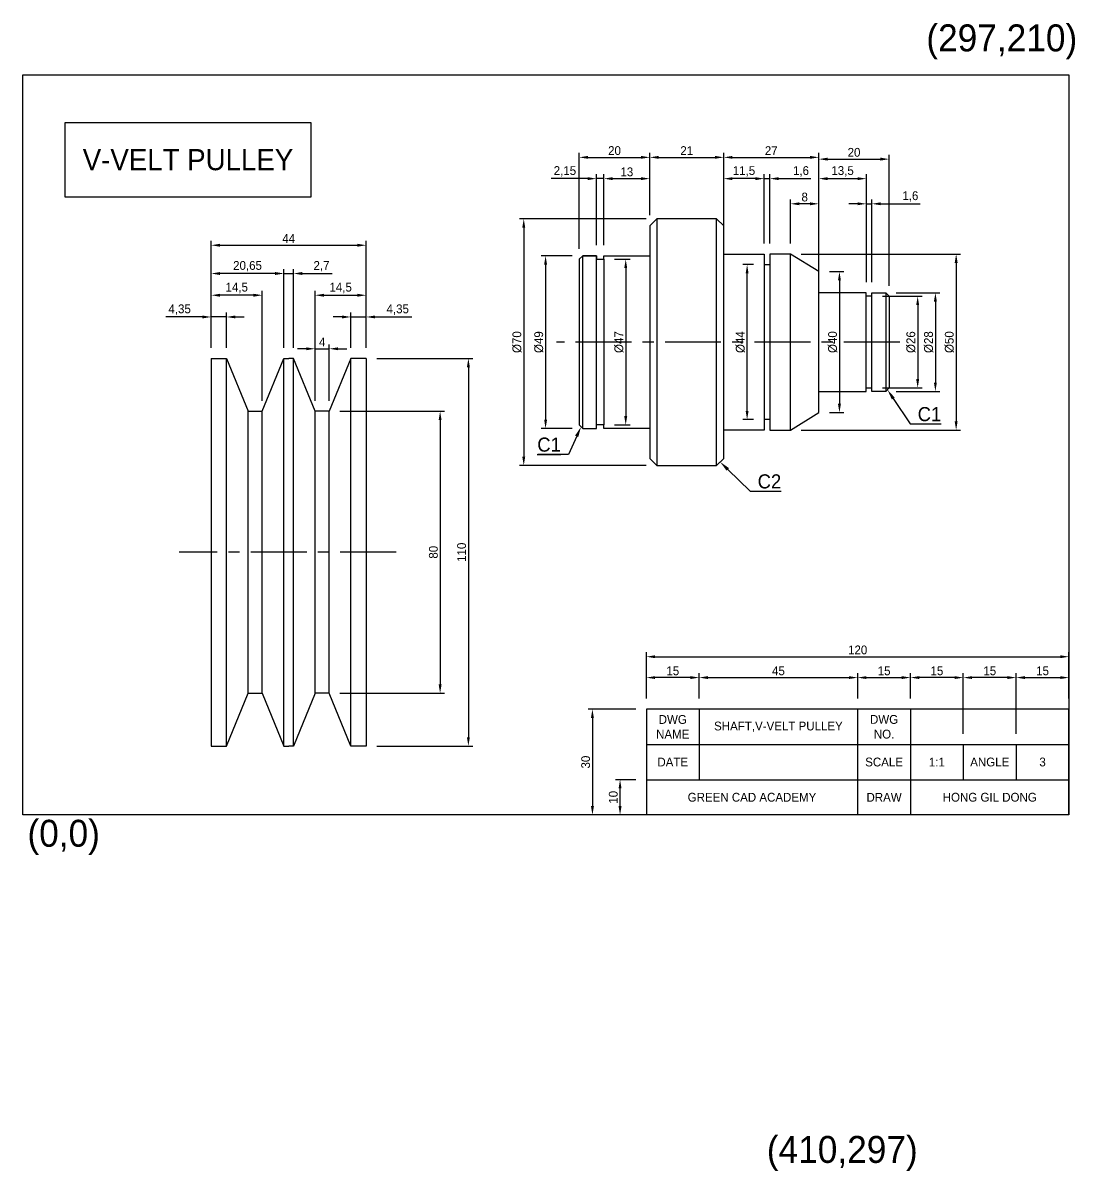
# Model space of a CAD drawing. Header units: millimetres. Extents: x 106 to 2619, y 244 to 1783.
# Drawn here: x 2319.9 to 2618.6, y 560.1 to 885.9 of the extents above; entities that cross this region are included whole.
import ezdxf
from ezdxf import colors
from ezdxf.entities.mleader import LeaderData, LeaderLine
from ezdxf.math import Vec2, Vec3

# ---------------------------------------------------------------- set-up
doc = ezdxf.new("R2010")
doc.units = ezdxf.units.MM
doc.header["$LTSCALE"] = 0.5
doc.linetypes.add('CENTER', pattern=[50.8, 31.75, -6.35, 6.35, -6.35])
doc.styles.get("Standard").update_dxf_attribs({"font": ''})
doc.styles.get('Standard').set_extended_font_data('Gulim')
doc.dimstyles.new('Annotative', dxfattribs={"dimscale": 0, "dimtxt": 2.5, "dimasz": 2.5, "dimexe": 1.25, "dimexo": 3, "dimtad": 1, "dimtxsty": 'Standard', "dimcen": 2.5, "dimadec": 0, "dimazin": 0, "dimtfac": 1, "dimtmove": 0, "dimatfit": 3, "dimfxl": 1, "dimarcsym": 0})

# ---------------------------------------------------------------- blocks, each defined once
blk = doc.blocks.new('*D310')
at = {"color": 0, "lineweight": -2, "transparency": 16777216}
for p, q in [((2496.86, 830.33), (2460.84, 830.33)), ((2462.09, 827.83), (2462.09, 762.83)), ((2496.86, 760.33), (2460.84, 760.33))]:
    blk.add_line(p, q, dxfattribs=at)
at = {"color": 0, "transparency": 16777216}
for points in [[(2461.67, 827.83), (2462.51, 827.83), (2462.09, 830.33)], [(2461.67, 762.83), (2462.51, 762.83), (2462.09, 760.33)]]:
    blk.add_solid(points, dxfattribs=at)
at = {"layer": 'Defpoints', "color": 0, "transparency": 16777216}
for p in [(2499.86, 830.33), (2462.09, 760.33), (2499.86, 760.33)]:
    blk.add_point(p, dxfattribs=at)
at = {"color": 0, "transparency": 16777216, "insert": (2460.18, 795.33), "char_height": 2.5, "attachment_point": 5, "rotation": 90}
blk.add_mtext('%%c70', dxfattribs=at)
blk = doc.blocks.new('*D311')
at = {"color": 0, "lineweight": -2, "transparency": 16777216}
for p, q in [((2497.86, 831.33), (2497.86, 849.01)), ((2500.36, 847.76), (2516.36, 847.76)), ((2518.86, 831.33), (2518.86, 849.01))]:
    blk.add_line(p, q, dxfattribs=at)
at = {"color": 0, "transparency": 16777216}
for points in [[(2500.36, 848.18), (2500.36, 847.35), (2497.86, 847.76)], [(2516.36, 848.18), (2516.36, 847.35), (2518.86, 847.76)]]:
    blk.add_solid(points, dxfattribs=at)
at = {"layer": 'Defpoints', "color": 0, "transparency": 16777216}
for p in [(2518.86, 847.76), (2497.86, 828.33), (2518.86, 828.33)]:
    blk.add_point(p, dxfattribs=at)
at = {"color": 0, "transparency": 16777216, "insert": (2508.36, 849.67), "char_height": 2.5, "attachment_point": 5}
blk.add_mtext('21', dxfattribs=at)
blk = doc.blocks.new('*D312')
at = {"color": 0, "lineweight": -2, "transparency": 16777216}
for p, q in [((2477.86, 821.83), (2477.86, 849.01)), ((2480.36, 847.76), (2495.36, 847.76)), ((2497.86, 831.33), (2497.86, 849.01))]:
    blk.add_line(p, q, dxfattribs=at)
at = {"color": 0, "transparency": 16777216}
for points in [[(2480.36, 848.18), (2480.36, 847.35), (2477.86, 847.76)], [(2495.36, 848.18), (2495.36, 847.35), (2497.86, 847.76)]]:
    blk.add_solid(points, dxfattribs=at)
at = {"layer": 'Defpoints', "color": 0, "transparency": 16777216}
for p in [(2497.86, 847.76), (2497.86, 828.33), (2477.86, 818.83)]:
    blk.add_point(p, dxfattribs=at)
at = {"color": 0, "transparency": 16777216, "insert": (2487.86, 849.67), "char_height": 2.5, "attachment_point": 5}
blk.add_mtext('20', dxfattribs=at)
blk = doc.blocks.new('*D313')
at = {"color": 0, "lineweight": -2, "transparency": 16777216}
for p, q in [((2518.86, 831.33), (2518.86, 849.01)), ((2521.36, 847.76), (2543.36, 847.76)), ((2545.86, 818.33), (2545.86, 849.01))]:
    blk.add_line(p, q, dxfattribs=at)
at = {"color": 0, "transparency": 16777216}
for points in [[(2521.36, 848.18), (2521.36, 847.35), (2518.86, 847.76)], [(2543.36, 848.18), (2543.36, 847.35), (2545.86, 847.76)]]:
    blk.add_solid(points, dxfattribs=at)
at = {"layer": 'Defpoints', "color": 0, "transparency": 16777216}
for p in [(2545.86, 847.76), (2518.86, 828.33), (2545.86, 815.33)]:
    blk.add_point(p, dxfattribs=at)
at = {"color": 0, "transparency": 16777216, "insert": (2532.36, 849.67), "char_height": 2.5, "attachment_point": 5}
blk.add_mtext('27', dxfattribs=at)
blk = doc.blocks.new('*D314')
at = {"color": 0, "lineweight": -2, "transparency": 16777216}
for p, q in [((2545.86, 818.33), (2545.86, 848.51)), ((2548.36, 847.26), (2563.36, 847.26)), ((2565.86, 811.33), (2565.86, 848.51))]:
    blk.add_line(p, q, dxfattribs=at)
at = {"color": 0, "transparency": 16777216}
for points in [[(2548.36, 847.68), (2548.36, 846.85), (2545.86, 847.26)], [(2563.36, 847.68), (2563.36, 846.85), (2565.86, 847.26)]]:
    blk.add_solid(points, dxfattribs=at)
at = {"layer": 'Defpoints', "color": 0, "transparency": 16777216}
for p in [(2565.86, 847.26), (2545.86, 815.33), (2565.86, 808.33)]:
    blk.add_point(p, dxfattribs=at)
at = {"color": 0, "transparency": 16777216, "insert": (2555.86, 849.17), "char_height": 2.5, "attachment_point": 5}
blk.add_mtext('20', dxfattribs=at)
blk = doc.blocks.new('*D315')
at = {"color": 0, "lineweight": -2, "transparency": 16777216}
for p, q in [((2475.86, 819.83), (2467.04, 819.83)), ((2468.29, 817.33), (2468.29, 773.33)), ((2475.86, 770.83), (2467.04, 770.83))]:
    blk.add_line(p, q, dxfattribs=at)
at = {"color": 0, "transparency": 16777216}
for points in [[(2467.88, 817.33), (2468.71, 817.33), (2468.29, 819.83)], [(2467.88, 773.33), (2468.71, 773.33), (2468.29, 770.83)]]:
    blk.add_solid(points, dxfattribs=at)
at = {"layer": 'Defpoints', "color": 0, "transparency": 16777216}
for p in [(2478.86, 819.83), (2468.29, 770.83), (2478.86, 770.83)]:
    blk.add_point(p, dxfattribs=at)
at = {"color": 0, "transparency": 16777216, "insert": (2466.38, 795.33), "char_height": 2.5, "attachment_point": 5, "rotation": 90}
blk.add_mtext('%%c49', dxfattribs=at)
blk = doc.blocks.new('*D316')
at = {"color": 0, "lineweight": -2, "transparency": 16777216}
for p, q in [((2487.86, 818.83), (2492.29, 818.83)), ((2491.04, 816.33), (2491.04, 774.33)), ((2487.86, 771.83), (2492.29, 771.83))]:
    blk.add_line(p, q, dxfattribs=at)
at = {"color": 0, "transparency": 16777216}
for points in [[(2490.62, 816.33), (2491.46, 816.33), (2491.04, 818.83)], [(2490.62, 774.33), (2491.46, 774.33), (2491.04, 771.83)]]:
    blk.add_solid(points, dxfattribs=at)
at = {"layer": 'Defpoints', "color": 0, "transparency": 16777216}
for p in [(2484.86, 818.83), (2484.86, 771.83), (2491.04, 771.83)]:
    blk.add_point(p, dxfattribs=at)
at = {"color": 0, "transparency": 16777216, "insert": (2489.13, 795.33), "char_height": 2.5, "attachment_point": 5, "rotation": 90}
blk.add_mtext('%%c47', dxfattribs=at)
blk = doc.blocks.new('*D317')
at = {"color": 0, "lineweight": -2, "transparency": 16777216}
for p, q in [((2527.36, 817.33), (2524.26, 817.33)), ((2525.51, 775.83), (2525.51, 814.83)), ((2527.36, 773.33), (2524.26, 773.33))]:
    blk.add_line(p, q, dxfattribs=at)
at = {"color": 0, "transparency": 16777216}
for points in [[(2525.09, 814.83), (2525.92, 814.83), (2525.51, 817.33)], [(2525.09, 775.83), (2525.92, 775.83), (2525.51, 773.33)]]:
    blk.add_solid(points, dxfattribs=at)
at = {"layer": 'Defpoints', "color": 0, "transparency": 16777216}
for p in [(2525.51, 817.33), (2530.36, 817.33), (2530.36, 773.33)]:
    blk.add_point(p, dxfattribs=at)
at = {"color": 0, "transparency": 16777216, "insert": (2523.6, 795.33), "char_height": 2.5, "attachment_point": 5, "rotation": 90}
blk.add_mtext('%%c44', dxfattribs=at)
blk = doc.blocks.new('*D319')
at = {"color": 0, "lineweight": -2, "transparency": 16777216}
for p, q in [((2548.86, 815.33), (2552.97, 815.33)), ((2551.72, 812.83), (2551.72, 777.83)), ((2548.86, 775.33), (2552.97, 775.33))]:
    blk.add_line(p, q, dxfattribs=at)
at = {"color": 0, "transparency": 16777216}
for points in [[(2551.31, 812.83), (2552.14, 812.83), (2551.72, 815.33)], [(2551.31, 777.83), (2552.14, 777.83), (2551.72, 775.33)]]:
    blk.add_solid(points, dxfattribs=at)
at = {"layer": 'Defpoints', "color": 0, "transparency": 16777216}
for p in [(2545.86, 815.33), (2545.86, 775.33), (2551.72, 775.33)]:
    blk.add_point(p, dxfattribs=at)
at = {"color": 0, "transparency": 16777216, "insert": (2549.81, 795.33), "char_height": 2.5, "attachment_point": 5, "rotation": 90}
blk.add_mtext('%%c40', dxfattribs=at)
blk = doc.blocks.new('*D320')
at = {"color": 0, "lineweight": -2, "transparency": 16777216}
for p, q in [((2563.96, 808.33), (2575.19, 808.33)), ((2573.94, 805.83), (2573.94, 784.83)), ((2563.96, 782.33), (2575.19, 782.33))]:
    blk.add_line(p, q, dxfattribs=at)
at = {"color": 0, "transparency": 16777216}
for points in [[(2573.52, 805.83), (2574.35, 805.83), (2573.94, 808.33)], [(2573.52, 784.83), (2574.35, 784.83), (2573.94, 782.33)]]:
    blk.add_solid(points, dxfattribs=at)
at = {"layer": 'Defpoints', "color": 0, "transparency": 16777216}
for p in [(2560.96, 808.33), (2560.96, 782.33), (2573.94, 782.33)]:
    blk.add_point(p, dxfattribs=at)
at = {"color": 0, "transparency": 16777216, "insert": (2572.03, 795.33), "char_height": 2.5, "attachment_point": 5, "rotation": 90}
blk.add_mtext('%%c26', dxfattribs=at)
blk = doc.blocks.new('*D321')
at = {"color": 0, "lineweight": -2, "transparency": 16777216}
for p, q in [((2567.86, 809.33), (2580.22, 809.33)), ((2578.97, 806.83), (2578.97, 783.83)), ((2567.86, 781.33), (2580.22, 781.33))]:
    blk.add_line(p, q, dxfattribs=at)
at = {"color": 0, "transparency": 16777216}
for points in [[(2578.55, 806.83), (2579.38, 806.83), (2578.97, 809.33)], [(2578.55, 783.83), (2579.38, 783.83), (2578.97, 781.33)]]:
    blk.add_solid(points, dxfattribs=at)
at = {"layer": 'Defpoints', "color": 0, "transparency": 16777216}
for p in [(2564.86, 809.33), (2564.86, 781.33), (2578.97, 781.33)]:
    blk.add_point(p, dxfattribs=at)
at = {"color": 0, "transparency": 16777216, "insert": (2577.06, 795.33), "char_height": 2.5, "attachment_point": 5, "rotation": 90}
blk.add_mtext('%%c28', dxfattribs=at)
blk = doc.blocks.new('*D322')
at = {"color": 0, "lineweight": -2, "transparency": 16777216}
for p, q in [((2540.86, 820.33), (2586.11, 820.33)), ((2584.86, 817.83), (2584.86, 772.83)), ((2540.86, 770.33), (2586.11, 770.33))]:
    blk.add_line(p, q, dxfattribs=at)
at = {"color": 0, "transparency": 16777216}
for points in [[(2584.44, 817.83), (2585.28, 817.83), (2584.86, 820.33)], [(2584.44, 772.83), (2585.28, 772.83), (2584.86, 770.33)]]:
    blk.add_solid(points, dxfattribs=at)
at = {"layer": 'Defpoints', "color": 0, "transparency": 16777216}
for p in [(2537.86, 820.33), (2537.86, 770.33), (2584.86, 770.33)]:
    blk.add_point(p, dxfattribs=at)
at = {"color": 0, "transparency": 16777216, "insert": (2582.95, 795.33), "char_height": 2.5, "attachment_point": 5, "rotation": 90}
blk.add_mtext('%%c50', dxfattribs=at)
blk = doc.blocks.new('*D323')
at = {"color": 0, "lineweight": -2, "transparency": 16777216}
for p, q in [((2556.86, 834.58), (2554.36, 834.58)), ((2559.36, 812.33), (2559.36, 835.83)), ((2559.36, 834.58), (2560.96, 834.58)), ((2560.96, 812.33), (2560.96, 835.83)), ((2563.46, 834.58), (2574.67, 834.58))]:
    blk.add_line(p, q, dxfattribs=at)
at = {"color": 0, "transparency": 16777216}
for points in [[(2556.86, 835), (2556.86, 834.17), (2559.36, 834.58)], [(2563.46, 835), (2563.46, 834.17), (2560.96, 834.58)]]:
    blk.add_solid(points, dxfattribs=at)
at = {"layer": 'Defpoints', "color": 0, "transparency": 16777216}
for p in [(2559.36, 834.58), (2559.36, 809.33), (2560.96, 809.33)]:
    blk.add_point(p, dxfattribs=at)
at = {"color": 0, "transparency": 16777216, "insert": (2571.86, 836.65), "char_height": 2.5, "attachment_point": 5}
blk.add_mtext('1,6', dxfattribs=at)
blk = doc.blocks.new('*D324')
at = {"color": 0, "lineweight": -2, "transparency": 16777216}
for p, q in [((2537.86, 823.33), (2537.86, 835.83)), ((2543.36, 834.58), (2540.36, 834.58)), ((2545.86, 818.33), (2545.86, 835.83))]:
    blk.add_line(p, q, dxfattribs=at)
at = {"color": 0, "transparency": 16777216}
for points in [[(2540.36, 835), (2540.36, 834.17), (2537.86, 834.58)], [(2543.36, 835), (2543.36, 834.17), (2545.86, 834.58)]]:
    blk.add_solid(points, dxfattribs=at)
at = {"layer": 'Defpoints', "color": 0, "transparency": 16777216}
for p in [(2537.86, 834.58), (2537.86, 820.33), (2545.86, 815.33)]:
    blk.add_point(p, dxfattribs=at)
at = {"color": 0, "transparency": 16777216, "insert": (2541.86, 836.49), "char_height": 2.5, "attachment_point": 5}
blk.add_mtext('8', dxfattribs=at)
blk = doc.blocks.new('*D325')
at = {"color": 0, "lineweight": -2, "transparency": 16777216}
for p, q in [((2527.86, 841.72), (2525.36, 841.72)), ((2530.36, 823.33), (2530.36, 842.97)), ((2530.36, 841.72), (2531.96, 841.72)), ((2531.96, 823.33), (2531.96, 842.97)), ((2534.46, 841.72), (2543.62, 841.72))]:
    blk.add_line(p, q, dxfattribs=at)
at = {"color": 0, "transparency": 16777216}
for points in [[(2527.86, 842.14), (2527.86, 841.3), (2530.36, 841.72)], [(2534.46, 842.14), (2534.46, 841.3), (2531.96, 841.72)]]:
    blk.add_solid(points, dxfattribs=at)
at = {"layer": 'Defpoints', "color": 0, "transparency": 16777216}
for p in [(2530.36, 841.72), (2530.36, 820.33), (2531.96, 820.33)]:
    blk.add_point(p, dxfattribs=at)
at = {"color": 0, "transparency": 16777216, "insert": (2540.81, 843.78), "char_height": 2.5, "attachment_point": 5}
blk.add_mtext('1,6', dxfattribs=at)
blk = doc.blocks.new('*D326')
at = {"color": 0, "lineweight": -2, "transparency": 16777216}
for p, q in [((2545.86, 812.33), (2545.86, 842.97)), ((2548.36, 841.72), (2556.86, 841.72)), ((2559.36, 812.33), (2559.36, 842.97))]:
    blk.add_line(p, q, dxfattribs=at)
at = {"color": 0, "transparency": 16777216}
for points in [[(2548.36, 842.14), (2548.36, 841.3), (2545.86, 841.72)], [(2556.86, 842.14), (2556.86, 841.3), (2559.36, 841.72)]]:
    blk.add_solid(points, dxfattribs=at)
at = {"layer": 'Defpoints', "color": 0, "transparency": 16777216}
for p in [(2559.36, 841.72), (2545.86, 809.33), (2559.36, 809.33)]:
    blk.add_point(p, dxfattribs=at)
at = {"color": 0, "transparency": 16777216, "insert": (2552.61, 843.78), "char_height": 2.5, "attachment_point": 5}
blk.add_mtext('13,5', dxfattribs=at)
blk = doc.blocks.new('*D327')
at = {"color": 0, "lineweight": -2, "transparency": 16777216}
for p, q in [((2518.86, 823.33), (2518.86, 842.97)), ((2527.86, 841.72), (2521.36, 841.72)), ((2530.36, 823.33), (2530.36, 842.97))]:
    blk.add_line(p, q, dxfattribs=at)
at = {"color": 0, "transparency": 16777216}
for points in [[(2521.36, 842.14), (2521.36, 841.3), (2518.86, 841.72)], [(2527.86, 842.14), (2527.86, 841.3), (2530.36, 841.72)]]:
    blk.add_solid(points, dxfattribs=at)
at = {"layer": 'Defpoints', "color": 0, "transparency": 16777216}
for p in [(2518.86, 841.72), (2518.86, 820.33), (2530.36, 820.33)]:
    blk.add_point(p, dxfattribs=at)
at = {"color": 0, "transparency": 16777216, "insert": (2524.61, 843.78), "char_height": 2.5, "attachment_point": 5}
blk.add_mtext('11,5', dxfattribs=at)
blk = doc.blocks.new('*D328')
at = {"color": 0, "lineweight": -2, "transparency": 16777216}
for p, q in [((2484.86, 822.83), (2484.86, 842.97)), ((2487.36, 841.72), (2495.36, 841.72)), ((2497.86, 831.33), (2497.86, 842.97))]:
    blk.add_line(p, q, dxfattribs=at)
at = {"color": 0, "transparency": 16777216}
for points in [[(2487.36, 842.14), (2487.36, 841.3), (2484.86, 841.72)], [(2495.36, 842.14), (2495.36, 841.3), (2497.86, 841.72)]]:
    blk.add_solid(points, dxfattribs=at)
at = {"layer": 'Defpoints', "color": 0, "transparency": 16777216}
for p in [(2497.86, 841.72), (2497.86, 828.33), (2484.86, 819.83)]:
    blk.add_point(p, dxfattribs=at)
at = {"color": 0, "transparency": 16777216, "insert": (2491.36, 843.63), "char_height": 2.5, "attachment_point": 5}
blk.add_mtext('13', dxfattribs=at)
blk = doc.blocks.new('*D329')
at = {"color": 0, "lineweight": -2, "transparency": 16777216}
for p, q in [((2480.21, 841.72), (2469.86, 841.72)), ((2482.71, 822.83), (2482.71, 842.97)), ((2484.86, 841.72), (2482.71, 841.72)), ((2484.86, 822.83), (2484.86, 842.97)), ((2487.36, 841.72), (2489.86, 841.72))]:
    blk.add_line(p, q, dxfattribs=at)
at = {"color": 0, "transparency": 16777216}
for points in [[(2480.21, 842.14), (2480.21, 841.3), (2482.71, 841.72)], [(2487.36, 842.14), (2487.36, 841.3), (2484.86, 841.72)]]:
    blk.add_solid(points, dxfattribs=at)
at = {"layer": 'Defpoints', "color": 0, "transparency": 16777216}
for p in [(2484.86, 841.72), (2482.71, 819.83), (2484.86, 819.83)]:
    blk.add_point(p, dxfattribs=at)
at = {"color": 0, "transparency": 16777216, "insert": (2473.78, 843.78), "char_height": 2.5, "attachment_point": 5}
blk.add_mtext('2,15', dxfattribs=at)
blk = doc.blocks.new('*D332')
at = {"color": 0, "lineweight": -2, "transparency": 16777216}
for p, q in [((2373.35, 793.7), (2373.35, 824.07)), ((2375.85, 822.82), (2414.85, 822.82)), ((2417.35, 793.7), (2417.35, 824.07))]:
    blk.add_line(p, q, dxfattribs=at)
at = {"color": 0, "transparency": 16777216}
for points in [[(2375.85, 823.24), (2375.85, 822.41), (2373.35, 822.82)], [(2414.85, 823.24), (2414.85, 822.41), (2417.35, 822.82)]]:
    blk.add_solid(points, dxfattribs=at)
at = {"layer": 'Defpoints', "color": 0, "transparency": 16777216}
for p in [(2417.35, 822.82), (2373.35, 790.7), (2417.35, 790.7)]:
    blk.add_point(p, dxfattribs=at)
at = {"color": 0, "transparency": 16777216, "insert": (2395.35, 824.73), "char_height": 2.5, "attachment_point": 5}
blk.add_mtext('44', dxfattribs=at)
blk = doc.blocks.new('*D333')
at = {"color": 0, "lineweight": -2, "transparency": 16777216}
for p, q in [((2420.35, 790.7), (2447.62, 790.7)), ((2446.37, 788.2), (2446.37, 683.2)), ((2420.35, 680.7), (2447.62, 680.7))]:
    blk.add_line(p, q, dxfattribs=at)
at = {"color": 0, "transparency": 16777216}
for points in [[(2445.95, 788.2), (2446.79, 788.2), (2446.37, 790.7)], [(2445.95, 683.2), (2446.79, 683.2), (2446.37, 680.7)]]:
    blk.add_solid(points, dxfattribs=at)
at = {"layer": 'Defpoints', "color": 0, "transparency": 16777216}
for p in [(2417.35, 790.7), (2417.35, 680.7), (2446.37, 680.7)]:
    blk.add_point(p, dxfattribs=at)
at = {"color": 0, "transparency": 16777216, "insert": (2444.46, 735.7), "char_height": 2.5, "attachment_point": 5, "rotation": 90}
blk.add_mtext('110', dxfattribs=at)
blk = doc.blocks.new('*D334')
at = {"color": 0, "lineweight": -2, "transparency": 16777216}
for p, q in [((2409.85, 775.7), (2439.59, 775.7)), ((2438.34, 773.2), (2438.34, 698.2)), ((2409.85, 695.7), (2439.59, 695.7))]:
    blk.add_line(p, q, dxfattribs=at)
at = {"color": 0, "transparency": 16777216}
for points in [[(2437.93, 773.2), (2438.76, 773.2), (2438.34, 775.7)], [(2437.93, 698.2), (2438.76, 698.2), (2438.34, 695.7)]]:
    blk.add_solid(points, dxfattribs=at)
at = {"layer": 'Defpoints', "color": 0, "transparency": 16777216}
for p in [(2406.85, 775.7), (2406.85, 695.7), (2438.34, 695.7)]:
    blk.add_point(p, dxfattribs=at)
at = {"color": 0, "transparency": 16777216, "insert": (2436.44, 735.7), "char_height": 2.5, "attachment_point": 5, "rotation": 90}
blk.add_mtext('80', dxfattribs=at)
blk = doc.blocks.new('*D335')
at = {"color": 0, "lineweight": -2, "transparency": 16777216}
for p, q in [((2373.35, 793.7), (2373.35, 816.05)), ((2391.5, 814.8), (2375.85, 814.8)), ((2394, 793.7), (2394, 816.05))]:
    blk.add_line(p, q, dxfattribs=at)
at = {"color": 0, "transparency": 16777216}
for points in [[(2375.85, 815.22), (2375.85, 814.38), (2373.35, 814.8)], [(2391.5, 815.22), (2391.5, 814.38), (2394, 814.8)]]:
    blk.add_solid(points, dxfattribs=at)
at = {"layer": 'Defpoints', "color": 0, "transparency": 16777216}
for p in [(2373.35, 814.8), (2373.35, 790.7), (2394, 790.7)]:
    blk.add_point(p, dxfattribs=at)
at = {"color": 0, "transparency": 16777216, "insert": (2383.67, 816.86), "char_height": 2.5, "attachment_point": 5}
blk.add_mtext('20,65', dxfattribs=at)
blk = doc.blocks.new('*D336')
at = {"color": 0, "lineweight": -2, "transparency": 16777216}
for p, q in [((2391.5, 814.8), (2389, 814.8)), ((2394, 793.7), (2394, 816.05)), ((2394, 814.8), (2396.7, 814.8)), ((2396.7, 793.7), (2396.7, 816.05)), ((2399.2, 814.8), (2407.65, 814.8))]:
    blk.add_line(p, q, dxfattribs=at)
at = {"color": 0, "transparency": 16777216}
for points in [[(2391.5, 815.22), (2391.5, 814.38), (2394, 814.8)], [(2399.2, 815.22), (2399.2, 814.38), (2396.7, 814.8)]]:
    blk.add_solid(points, dxfattribs=at)
at = {"layer": 'Defpoints', "color": 0, "transparency": 16777216}
for p in [(2396.7, 814.8), (2394, 790.7), (2396.7, 790.7)]:
    blk.add_point(p, dxfattribs=at)
at = {"color": 0, "transparency": 16777216, "insert": (2404.67, 816.86), "char_height": 2.5, "attachment_point": 5}
blk.add_mtext('2,7', dxfattribs=at)
blk = doc.blocks.new('*D337')
at = {"color": 0, "lineweight": -2, "transparency": 16777216}
for p, q in [((2402.85, 778.7), (2402.85, 809.89)), ((2405.35, 808.64), (2414.85, 808.64)), ((2417.35, 793.7), (2417.35, 809.89))]:
    blk.add_line(p, q, dxfattribs=at)
at = {"color": 0, "transparency": 16777216}
for points in [[(2405.35, 809.05), (2405.35, 808.22), (2402.85, 808.64)], [(2414.85, 809.05), (2414.85, 808.22), (2417.35, 808.64)]]:
    blk.add_solid(points, dxfattribs=at)
at = {"layer": 'Defpoints', "color": 0, "transparency": 16777216}
for p in [(2417.35, 808.64), (2417.35, 790.7), (2402.85, 775.7)]:
    blk.add_point(p, dxfattribs=at)
at = {"color": 0, "transparency": 16777216, "insert": (2410.1, 810.7), "char_height": 2.5, "attachment_point": 5}
blk.add_mtext('14,5', dxfattribs=at)
blk = doc.blocks.new('*D338')
at = {"color": 0, "lineweight": -2, "transparency": 16777216}
for p, q in [((2410.5, 802.47), (2408, 802.47)), ((2413, 793.7), (2413, 803.72)), ((2413, 802.47), (2417.35, 802.47)), ((2417.35, 793.7), (2417.35, 803.72)), ((2419.85, 802.47), (2430.27, 802.47))]:
    blk.add_line(p, q, dxfattribs=at)
at = {"color": 0, "transparency": 16777216}
for points in [[(2410.5, 802.89), (2410.5, 802.06), (2413, 802.47)], [(2419.85, 802.89), (2419.85, 802.06), (2417.35, 802.47)]]:
    blk.add_solid(points, dxfattribs=at)
at = {"layer": 'Defpoints', "color": 0, "transparency": 16777216}
for p in [(2417.35, 802.47), (2413, 790.7), (2417.35, 790.7)]:
    blk.add_point(p, dxfattribs=at)
at = {"color": 0, "transparency": 16777216, "insert": (2426.31, 804.54), "char_height": 2.5, "attachment_point": 5}
blk.add_mtext('4,35', dxfattribs=at)
blk = doc.blocks.new('*D339')
at = {"color": 0, "lineweight": -2, "transparency": 16777216}
for p, q in [((2400.35, 793.44), (2397.85, 793.44)), ((2402.85, 778.7), (2402.85, 794.69)), ((2402.85, 793.44), (2406.85, 793.44)), ((2406.85, 778.7), (2406.85, 794.69)), ((2409.35, 793.44), (2411.85, 793.44))]:
    blk.add_line(p, q, dxfattribs=at)
at = {"color": 0, "transparency": 16777216}
for points in [[(2400.35, 793.86), (2400.35, 793.03), (2402.85, 793.44)], [(2409.35, 793.86), (2409.35, 793.03), (2406.85, 793.44)]]:
    blk.add_solid(points, dxfattribs=at)
at = {"layer": 'Defpoints', "color": 0, "transparency": 16777216}
for p in [(2406.85, 793.44), (2402.85, 775.7), (2406.85, 775.7)]:
    blk.add_point(p, dxfattribs=at)
at = {"color": 0, "transparency": 16777216, "insert": (2404.85, 795.35), "char_height": 2.5, "attachment_point": 5}
blk.add_mtext('4', dxfattribs=at)
blk = doc.blocks.new('*D340')
at = {"color": 0, "lineweight": -2, "transparency": 16777216}
for p, q in [((2373.35, 793.7), (2373.35, 809.89)), ((2385.35, 808.64), (2375.85, 808.64)), ((2387.85, 778.7), (2387.85, 809.89))]:
    blk.add_line(p, q, dxfattribs=at)
at = {"color": 0, "transparency": 16777216}
for points in [[(2375.85, 809.05), (2375.85, 808.22), (2373.35, 808.64)], [(2385.35, 809.05), (2385.35, 808.22), (2387.85, 808.64)]]:
    blk.add_solid(points, dxfattribs=at)
at = {"layer": 'Defpoints', "color": 0, "transparency": 16777216}
for p in [(2373.35, 808.64), (2373.35, 790.7), (2387.85, 775.7)]:
    blk.add_point(p, dxfattribs=at)
at = {"color": 0, "transparency": 16777216, "insert": (2380.6, 810.7), "char_height": 2.5, "attachment_point": 5}
blk.add_mtext('14,5', dxfattribs=at)
blk = doc.blocks.new('*D341')
at = {"color": 0, "lineweight": -2, "transparency": 16777216}
for p, q in [((2370.85, 802.47), (2360.42, 802.47)), ((2373.35, 793.7), (2373.35, 803.72)), ((2377.7, 802.47), (2373.35, 802.47)), ((2377.7, 793.7), (2377.7, 803.72)), ((2380.2, 802.47), (2382.7, 802.47))]:
    blk.add_line(p, q, dxfattribs=at)
at = {"color": 0, "transparency": 16777216}
for points in [[(2370.85, 802.89), (2370.85, 802.06), (2373.35, 802.47)], [(2380.2, 802.89), (2380.2, 802.06), (2377.7, 802.47)]]:
    blk.add_solid(points, dxfattribs=at)
at = {"layer": 'Defpoints', "color": 0, "transparency": 16777216}
for p in [(2373.35, 802.47), (2373.35, 790.7), (2377.7, 790.7)]:
    blk.add_point(p, dxfattribs=at)
at = {"color": 0, "transparency": 16777216, "insert": (2364.38, 804.54), "char_height": 2.5, "attachment_point": 5}
blk.add_mtext('4,35', dxfattribs=at)
blk = doc.blocks.new('*D342')
at = {"color": 0, "lineweight": -2, "transparency": 16777216}
for p, q in [((2496.9, 694.16), (2496.9, 707.31)), ((2616.9, 694.16), (2616.9, 707.31)), ((2499.4, 706.06), (2614.4, 706.06))]:
    blk.add_line(p, q, dxfattribs=at)
at = {"color": 0, "transparency": 16777216}
for points in [[(2499.4, 706.48), (2499.4, 705.64), (2496.9, 706.06)], [(2614.4, 706.48), (2614.4, 705.64), (2616.9, 706.06)]]:
    blk.add_solid(points, dxfattribs=at)
at = {"layer": 'Defpoints', "color": 0, "transparency": 16777216}
for p in [(2616.9, 706.06), (2496.9, 691.16), (2616.9, 691.16)]:
    blk.add_point(p, dxfattribs=at)
at = {"color": 0, "transparency": 16777216, "insert": (2556.9, 707.97), "char_height": 2.5, "attachment_point": 5}
blk.add_mtext('120', dxfattribs=at)
blk = doc.blocks.new('*D343')
at = {"color": 0, "lineweight": -2, "transparency": 16777216}
for p, q in [((2496.9, 694.16), (2496.9, 701.38)), ((2511.9, 694.16), (2511.9, 701.38)), ((2509.4, 700.13), (2499.4, 700.13))]:
    blk.add_line(p, q, dxfattribs=at)
at = {"color": 0, "transparency": 16777216}
for points in [[(2499.4, 700.55), (2499.4, 699.72), (2496.9, 700.13)], [(2509.4, 700.55), (2509.4, 699.72), (2511.9, 700.13)]]:
    blk.add_solid(points, dxfattribs=at)
at = {"layer": 'Defpoints', "color": 0, "transparency": 16777216}
for p in [(2496.9, 700.13), (2496.9, 691.16), (2511.9, 691.16)]:
    blk.add_point(p, dxfattribs=at)
at = {"color": 0, "transparency": 16777216, "insert": (2504.4, 702.04), "char_height": 2.5, "attachment_point": 5}
blk.add_mtext('15', dxfattribs=at)
blk = doc.blocks.new('*D344')
at = {"color": 0, "lineweight": -2, "transparency": 16777216}
for p, q in [((2511.9, 694.16), (2511.9, 701.38)), ((2556.9, 694.16), (2556.9, 701.38)), ((2514.4, 700.13), (2554.4, 700.13))]:
    blk.add_line(p, q, dxfattribs=at)
at = {"color": 0, "transparency": 16777216}
for points in [[(2514.4, 700.55), (2514.4, 699.72), (2511.9, 700.13)], [(2554.4, 700.55), (2554.4, 699.72), (2556.9, 700.13)]]:
    blk.add_solid(points, dxfattribs=at)
at = {"layer": 'Defpoints', "color": 0, "transparency": 16777216}
for p in [(2556.9, 700.13), (2511.9, 691.16), (2556.9, 691.16)]:
    blk.add_point(p, dxfattribs=at)
at = {"color": 0, "transparency": 16777216, "insert": (2534.4, 702.04), "char_height": 2.5, "attachment_point": 5}
blk.add_mtext('45', dxfattribs=at)
blk = doc.blocks.new('*D345')
at = {"color": 0, "lineweight": -2, "transparency": 16777216}
for p, q in [((2556.9, 694.16), (2556.9, 701.38)), ((2571.9, 694.16), (2571.9, 701.38)), ((2559.4, 700.13), (2569.4, 700.13))]:
    blk.add_line(p, q, dxfattribs=at)
at = {"color": 0, "transparency": 16777216}
for points in [[(2559.4, 700.55), (2559.4, 699.72), (2556.9, 700.13)], [(2569.4, 700.55), (2569.4, 699.72), (2571.9, 700.13)]]:
    blk.add_solid(points, dxfattribs=at)
at = {"layer": 'Defpoints', "color": 0, "transparency": 16777216}
for p in [(2571.9, 700.13), (2556.9, 691.16), (2571.9, 691.16)]:
    blk.add_point(p, dxfattribs=at)
at = {"color": 0, "transparency": 16777216, "insert": (2564.4, 702.04), "char_height": 2.5, "attachment_point": 5}
blk.add_mtext('15', dxfattribs=at)
blk = doc.blocks.new('*D346')
at = {"color": 0, "lineweight": -2, "transparency": 16777216}
for p, q in [((2571.9, 694.16), (2571.9, 701.38)), ((2586.9, 684.16), (2586.9, 701.38)), ((2584.4, 700.13), (2574.4, 700.13))]:
    blk.add_line(p, q, dxfattribs=at)
at = {"color": 0, "transparency": 16777216}
for points in [[(2574.4, 700.55), (2574.4, 699.72), (2571.9, 700.13)], [(2584.4, 700.55), (2584.4, 699.72), (2586.9, 700.13)]]:
    blk.add_solid(points, dxfattribs=at)
at = {"layer": 'Defpoints', "color": 0, "transparency": 16777216}
for p in [(2571.9, 700.13), (2571.9, 691.16), (2586.9, 681.16)]:
    blk.add_point(p, dxfattribs=at)
at = {"color": 0, "transparency": 16777216, "insert": (2579.4, 702.04), "char_height": 2.5, "attachment_point": 5}
blk.add_mtext('15', dxfattribs=at)
blk = doc.blocks.new('*D347')
at = {"color": 0, "lineweight": -2, "transparency": 16777216}
for p, q in [((2586.9, 684.16), (2586.9, 701.38)), ((2601.9, 684.16), (2601.9, 701.38)), ((2599.4, 700.13), (2589.4, 700.13))]:
    blk.add_line(p, q, dxfattribs=at)
at = {"color": 0, "transparency": 16777216}
for points in [[(2589.4, 700.55), (2589.4, 699.72), (2586.9, 700.13)], [(2599.4, 700.55), (2599.4, 699.72), (2601.9, 700.13)]]:
    blk.add_solid(points, dxfattribs=at)
at = {"layer": 'Defpoints', "color": 0, "transparency": 16777216}
for p in [(2586.9, 700.13), (2586.9, 681.16), (2601.9, 681.16)]:
    blk.add_point(p, dxfattribs=at)
at = {"color": 0, "transparency": 16777216, "insert": (2594.4, 702.04), "char_height": 2.5, "attachment_point": 5}
blk.add_mtext('15', dxfattribs=at)
blk = doc.blocks.new('*D348')
at = {"color": 0, "lineweight": -2, "transparency": 16777216}
for p, q in [((2601.9, 684.16), (2601.9, 701.38)), ((2616.9, 694.16), (2616.9, 701.38)), ((2604.4, 700.13), (2614.4, 700.13))]:
    blk.add_line(p, q, dxfattribs=at)
at = {"color": 0, "transparency": 16777216}
for points in [[(2604.4, 700.55), (2604.4, 699.72), (2601.9, 700.13)], [(2614.4, 700.55), (2614.4, 699.72), (2616.9, 700.13)]]:
    blk.add_solid(points, dxfattribs=at)
at = {"layer": 'Defpoints', "color": 0, "transparency": 16777216}
for p in [(2616.9, 700.13), (2616.9, 691.16), (2601.9, 681.16)]:
    blk.add_point(p, dxfattribs=at)
at = {"color": 0, "transparency": 16777216, "insert": (2609.4, 702.04), "char_height": 2.5, "attachment_point": 5}
blk.add_mtext('15', dxfattribs=at)
blk = doc.blocks.new('*D350')
at = {"color": 0, "lineweight": -2, "transparency": 16777216}
for p, q in [((2493.9, 671.16), (2488.18, 671.16)), ((2489.43, 663.66), (2489.43, 668.66)), ((2493.9, 661.16), (2488.18, 661.16))]:
    blk.add_line(p, q, dxfattribs=at)
at = {"color": 0, "transparency": 16777216}
for points in [[(2489.02, 668.66), (2489.85, 668.66), (2489.43, 671.16)], [(2489.02, 663.66), (2489.85, 663.66), (2489.43, 661.16)]]:
    blk.add_solid(points, dxfattribs=at)
at = {"layer": 'Defpoints', "color": 0, "transparency": 16777216}
for p in [(2489.43, 671.16), (2496.9, 671.16), (2496.9, 661.16)]:
    blk.add_point(p, dxfattribs=at)
at = {"color": 0, "transparency": 16777216, "insert": (2487.52, 666.16), "char_height": 2.5, "attachment_point": 5, "rotation": 90}
blk.add_mtext('10', dxfattribs=at)
blk = doc.blocks.new('*D351')
at = {"color": 0, "lineweight": -2, "transparency": 16777216}
for p, q in [((2493.9, 691.16), (2480.34, 691.16)), ((2481.59, 688.66), (2481.59, 663.66)), ((2493.9, 661.16), (2480.34, 661.16))]:
    blk.add_line(p, q, dxfattribs=at)
at = {"color": 0, "transparency": 16777216}
for points in [[(2481.17, 688.66), (2482.01, 688.66), (2481.59, 691.16)], [(2481.17, 663.66), (2482.01, 663.66), (2481.59, 661.16)]]:
    blk.add_solid(points, dxfattribs=at)
at = {"layer": 'Defpoints', "color": 0, "transparency": 16777216}
for p in [(2496.9, 691.16), (2481.59, 661.16), (2496.9, 661.16)]:
    blk.add_point(p, dxfattribs=at)
at = {"color": 0, "transparency": 16777216, "insert": (2479.68, 676.16), "char_height": 2.5, "attachment_point": 5, "rotation": 90}
blk.add_mtext('30', dxfattribs=at)

msp = doc.modelspace()

# ---------------------------------------------------------------- linework, layer by layer
for p, q in [((2319.8979, 661.1604), (2319.8979, 871.1604)), ((2319.8979, 871.1604), (2616.8979, 871.1604)), ((2616.8979, 871.1604), (2616.8979, 661.1604)), ((2331.7575, 857.5705), (2331.7575, 836.5705)), ((2401.7575, 857.5705), (2331.7575, 857.5705)), ((2401.7575, 836.5705), (2401.7575, 857.5705)), ((2331.7575, 836.5705), (2401.7575, 836.5705)), ((2499.8587, 830.3287), (2497.8587, 828.3287)), ((2497.8587, 828.3287), (2497.8587, 819.8287)), ((2516.8587, 830.3287), (2499.8587, 830.3287)), ((2499.8587, 830.3287), (2499.8587, 760.3287)), ((2516.8587, 830.3287), (2518.8587, 828.3287)), ((2516.8587, 760.3287), (2516.8587, 830.3287)), ((2518.8587, 762.3287), (2518.8587, 828.3287)), ((2478.8587, 819.8287), (2477.8587, 818.8287)), ((2477.8587, 818.8287), (2477.8587, 771.8287)), ((2482.7087, 819.8287), (2478.8587, 819.8287)), ((2478.8587, 770.8287), (2478.8587, 819.8287)), ((2478.8587, 819.8287), (2482.7087, 819.8287)), ((2482.7087, 770.8287), (2482.7087, 819.8287)), ((2482.7087, 819.8287), (2482.7087, 818.8287)), ((2482.7087, 818.8287), (2484.8587, 818.8287)), ((2484.8587, 818.8287), (2484.8587, 819.8287)), ((2484.8587, 819.8287), (2497.8587, 819.8287)), ((2484.8587, 818.8287), (2484.8587, 771.8287)), ((2497.8587, 819.8287), (2497.8587, 770.8287)), ((2518.8587, 820.3287), (2530.3587, 820.3287)), ((2530.3587, 820.3287), (2530.3587, 770.3287)), ((2537.8587, 820.3287), (2531.9587, 820.3287)), ((2531.9587, 820.3287), (2531.9587, 770.3287)), ((2537.8587, 770.3287), (2537.8587, 820.3287)), ((2545.8587, 815.3287), (2537.8587, 820.3287)), ((2530.3587, 817.3287), (2531.9587, 817.3287)), ((2545.8587, 775.3287), (2545.8587, 815.3287)), ((2559.3587, 809.3287), (2545.8587, 809.3287)), ((2559.3587, 781.3287), (2559.3587, 809.3287)), ((2560.9587, 808.3287), (2559.3587, 808.3287)), ((2560.9587, 809.3287), (2564.8587, 809.3287)), ((2560.9587, 808.3287), (2560.9587, 809.3287)), ((2560.9587, 782.3287), (2560.9587, 808.3287)), ((2565.8587, 808.3287), (2564.8587, 809.3287)), ((2564.8587, 809.3287), (2564.8587, 781.3287)), ((2565.8587, 808.3287), (2565.8587, 782.3287)), ((2373.3456, 790.6967), (2373.3456, 680.6967)), ((2373.3456, 790.6967), (2377.6956, 790.6967)), ((2377.6956, 680.6967), (2377.6956, 790.6967)), ((2377.6956, 790.6967), (2383.8456, 775.6967)), ((2387.8456, 775.6967), (2393.9956, 790.6967)), ((2393.9956, 680.6967), (2393.9956, 790.6967)), ((2393.9956, 790.6967), (2395.3456, 790.6967)), ((2396.6956, 790.6967), (2395.3456, 790.6967)), ((2396.6956, 680.6967), (2396.6956, 790.6967)), ((2402.8456, 775.6967), (2396.6956, 790.6967)), ((2412.9956, 790.6967), (2406.8456, 775.6967)), ((2412.9956, 680.6967), (2412.9956, 790.6967)), ((2417.3456, 790.6967), (2412.9956, 790.6967)), ((2417.3456, 790.6967), (2417.3456, 680.6967)), ((2559.3587, 782.3287), (2560.9587, 782.3287)), ((2560.9587, 781.3287), (2560.9587, 782.3287)), ((2564.8587, 781.3287), (2565.8587, 782.3287)), ((2545.8587, 781.3287), (2559.3587, 781.3287)), ((2564.8587, 781.3287), (2560.9587, 781.3287)), ((2383.8456, 695.6967), (2383.8456, 775.6967)), ((2383.8456, 775.6967), (2387.8456, 775.6967)), ((2387.8456, 695.6967), (2387.8456, 775.6967)), ((2402.8456, 695.6967), (2402.8456, 775.6967)), ((2406.8456, 775.6967), (2402.8456, 775.6967)), ((2406.8456, 695.6967), (2406.8456, 775.6967)), ((2531.9587, 773.3287), (2530.3587, 773.3287)), ((2537.8587, 770.3287), (2545.8587, 775.3287)), ((2478.8587, 770.8287), (2477.8587, 771.8287)), ((2478.8587, 770.8287), (2482.7087, 770.8287)), ((2484.8587, 771.8287), (2482.7087, 771.8287)), ((2484.8587, 770.8287), (2484.8587, 771.8287)), ((2497.8587, 770.8287), (2484.8587, 770.8287)), ((2497.8587, 770.8287), (2497.8587, 762.3287)), ((2530.3587, 770.3287), (2518.8587, 770.3287)), ((2531.9587, 770.3287), (2537.8587, 770.3287)), ((2499.8587, 760.3287), (2497.8587, 762.3287)), ((2499.8587, 760.3287), (2516.8587, 760.3287)), ((2518.8587, 762.3287), (2516.8587, 760.3287)), ((2377.6956, 680.6967), (2383.8456, 695.6967)), ((2383.8456, 695.6967), (2387.8456, 695.6967)), ((2387.8456, 695.6967), (2393.9956, 680.6967)), ((2402.8456, 695.6967), (2396.6956, 680.6967)), ((2406.8456, 695.6967), (2402.8456, 695.6967)), ((2412.9956, 680.6967), (2406.8456, 695.6967)), ((2511.8979, 691.1604), (2496.8979, 691.1604)), ((2496.8979, 691.1604), (2496.8979, 681.1604)), ((2556.8979, 691.1604), (2511.8979, 691.1604)), ((2511.8979, 691.1604), (2511.8979, 671.1604)), ((2571.8979, 691.1604), (2556.8979, 691.1604)), ((2556.8979, 691.1604), (2556.8979, 661.1604)), ((2586.8979, 691.1604), (2571.8979, 691.1604)), ((2571.8979, 691.1604), (2571.8979, 661.1604)), ((2601.8979, 691.1604), (2586.8979, 691.1604)), ((2616.8979, 691.1604), (2601.8979, 691.1604)), ((2616.8979, 661.1604), (2616.8979, 691.1604)), ((2496.8979, 681.1604), (2496.8979, 671.1604)), ((2496.8979, 681.1604), (2616.8979, 681.1604)), ((2586.8979, 681.1604), (2586.8979, 671.1604)), ((2601.8979, 681.1604), (2601.8979, 671.1604)), ((2373.3456, 680.6967), (2377.6956, 680.6967)), ((2393.9956, 680.6967), (2395.3456, 680.6967)), ((2396.6956, 680.6967), (2395.3456, 680.6967)), ((2417.3456, 680.6967), (2412.9956, 680.6967)), ((2496.8979, 671.1604), (2496.8979, 661.1604)), ((2496.8979, 671.1604), (2616.8979, 671.1604)), ((2616.8979, 661.1604), (2319.8979, 661.1604))]:
    msp.add_line(p, q)
at = {"linetype": 'CENTER'}
for p, q in [((2568.8758, 795.3287), (2471.414, 795.3287)), ((2425.8555, 735.6967), (2364.2401, 735.6967))]:
    msp.add_line(p, q, dxfattribs=at)

# ---------------------------------------------------------------- texts
for s, width, insert, char_height, attachment_point in [('(297,210)', 46.804486, (2576.3971, 885.4942), 7.65082, 1), ('V-VELT PULLEY', 70, (2366.7575, 847.0705), 6, 5), ('DWG\\PNAME', 15, (2504.3979, 686.1604), 2.5, 5), ('SHAFT,V-VELT PULLEY', 45, (2534.3979, 686.1604), 2.5, 5), ('DWG\\PNO.', 15, (2564.3979, 686.1604), 2.5, 5), ('DATE', 15, (2504.3979, 676.1604), 2.5, 5), ('SCALE', 15, (2564.3979, 676.1604), 2.5, 5), ('1:1', 15, (2579.3979, 676.1604), 2.5, 5), ('ANGLE', 15, (2594.3979, 676.1604), 2.5, 5), ('3', 15, (2609.3979, 676.1604), 2.5, 5), ('GREEN CAD ACADEMY', 60, (2526.8979, 666.1604), 2.5, 5), ('DRAW', 15, (2564.3979, 666.1604), 2.5, 5), ('HONG GIL DONG', 45, (2594.3979, 666.1604), 2.5, 5), ('(0,0)', 46.804486, (2321.1734, 659.7808), 7.65082, 1), ('(410,297)', 46.804486, (2531.1039, 570.0565), 7.65082, 1)]:
    msp.add_mtext_dynamic_manual_height_columns(s, width=width, gutter_width=38.2541, heights=[0], dxfattribs=dict(insert=insert, char_height=char_height, attachment_point=attachment_point))

# ---------------------------------------------------------------- dimensions: what is measured, and where the dimension line sits
for base, p1, p2, picture, middle in [((2497.8587, 847.7635), (2477.8587, 818.8287), (2497.8587, 828.3287), '*D312', (2487.8587, 849.6701)), ((2518.8587, 847.7635), (2497.8587, 828.3287), (2518.8587, 828.3287), '*D311', (2508.3587, 849.6734)), ((2545.8587, 847.7635), (2518.8587, 828.3287), (2545.8587, 815.3287), '*D313', (2532.3587, 849.6718)), ((2565.8587, 847.2635), (2545.8587, 815.3287), (2565.8587, 808.3287), '*D314', (2555.8587, 849.1701)), ((2497.8587, 841.719), (2484.8587, 819.8287), (2497.8587, 828.3287), '*D328', (2491.3587, 843.629)), ((2518.8587, 841.719), (2530.3587, 820.3287), (2518.8587, 820.3287), '*D327', (2524.6087, 843.7821)), ((2559.3587, 841.719), (2545.8587, 809.3287), (2559.3587, 809.3287), '*D326', (2552.6087, 843.7821)), ((2537.8587, 834.5848), (2545.8587, 815.3287), (2537.8587, 820.3287), '*D324', (2541.8587, 836.4914)), ((2417.3456, 822.8242), (2373.3456, 790.6967), (2417.3456, 790.6967), '*D332', (2395.3456, 824.7325)), ((2373.3456, 814.7996), (2393.9956, 790.6967), (2373.3456, 790.6967), '*D335', (2383.6706, 816.861)), ((2396.6956, 814.7996), (2393.9956, 790.6967), (2396.6956, 790.6967), '*D336', (2404.6708, 816.861)), ((2373.3456, 808.6367), (2387.8456, 775.6967), (2373.3456, 790.6967), '*D340', (2380.5956, 810.6997)), ((2417.3456, 808.6367), (2402.8456, 775.6967), (2417.3456, 790.6967), '*D337', (2410.0956, 810.6997)), ((2373.3456, 802.4737), (2377.6956, 790.6967), (2373.3456, 790.6967), '*D341', (2364.3834, 804.5368)), ((2417.3456, 802.4737), (2412.9956, 790.6967), (2417.3456, 790.6967), '*D338', (2426.3078, 804.5368)), ((2406.8456, 793.4443), (2402.8456, 775.6967), (2406.8456, 775.6967), '*D339', (2404.8456, 795.3526)), ((2616.8979, 706.061), (2496.8979, 691.1604), (2616.8979, 691.1604), '*D342', (2556.8979, 707.971)), ((2496.8979, 700.1326), (2511.8979, 691.1604), (2496.8979, 691.1604), '*D343', (2504.3979, 702.0426)), ((2556.8979, 700.1326), (2511.8979, 691.1604), (2556.8979, 691.1604), '*D344', (2534.3979, 702.0409)), ((2571.8979, 700.1326), (2556.8979, 691.1604), (2571.8979, 691.1604), '*D345', (2564.3979, 702.0426)), ((2571.8979, 700.1326), (2586.8979, 681.1604), (2571.8979, 691.1604), '*D346', (2579.3979, 702.0426)), ((2586.8979, 700.1326), (2601.8979, 681.1604), (2586.8979, 681.1604), '*D347', (2594.3979, 702.0426)), ((2616.8979, 700.1326), (2601.8979, 681.1604), (2616.8979, 691.1604), '*D348', (2609.3979, 702.0426))]:
    dim = msp.add_linear_dim(base=base, p1=p1, p2=p2, dimstyle='Annotative')
    dim.commit()
    dim.dimension.update_dxf_attribs({"geometry": picture, "text_midpoint": middle})
for base, p1, p2, picture, middle in [((2484.8587, 841.719), (2482.7087, 819.8287), (2484.8587, 819.8287), '*D329', (2473.7831, 841.719)), ((2530.3587, 841.719), (2531.9587, 820.3287), (2530.3587, 820.3287), '*D325', (2540.81, 841.719)), ((2559.3587, 834.5848), (2560.9587, 809.3287), (2559.3587, 809.3287), '*D323', (2571.8562, 834.5848))]:
    dim = msp.add_linear_dim(base=base, p1=p1, p2=p2, dimstyle='Annotative')
    dim.commit()
    dim.dimension.update_dxf_attribs({"geometry": picture, "text_midpoint": middle, "dimtype": 160})
for base, p1, p2, picture, middle in [((2462.0898, 760.3287), (2499.8587, 830.3287), (2499.8587, 760.3287), '*D310', (2462.0898, 795.3287)), ((2468.2921, 770.8287), (2478.8587, 819.8287), (2478.8587, 770.8287), '*D315', (2468.2921, 795.3287))]:
    dim = msp.add_linear_dim(base=base, p1=p1, p2=p2, angle=90, dimstyle='Annotative', override={"dimpost": '%%c<>'})
    dim.commit()
    dim.dimension.update_dxf_attribs({"geometry": picture, "text_midpoint": middle, "dimtype": 160})
for base, p1, p2, picture, middle in [((2491.0404, 771.8287), (2484.8587, 818.8287), (2484.8587, 771.8287), '*D316', (2489.1305, 795.3287)), ((2584.861, 770.3287), (2537.8587, 820.3287), (2537.8587, 770.3287), '*D322', (2582.9544, 795.3287)), ((2525.5073, 817.3287), (2530.3587, 773.3287), (2530.3587, 817.3287), '*D317', (2523.599, 795.3287)), ((2551.7224, 775.3287), (2545.8587, 815.3287), (2545.8587, 775.3287), '*D319', (2549.8141, 795.3287)), ((2573.937, 782.3287), (2560.9587, 808.3287), (2560.9587, 782.3287), '*D320', (2572.0304, 795.3287)), ((2578.9655, 781.3287), (2564.8587, 809.3287), (2564.8587, 781.3287), '*D321', (2577.0589, 795.3287))]:
    dim = msp.add_linear_dim(base=base, p1=p1, p2=p2, angle=90, dimstyle='Annotative', override={"dimpost": '%%c<>'})
    dim.commit()
    dim.dimension.update_dxf_attribs({"geometry": picture, "text_midpoint": middle})
for base, p1, p2, picture, middle in [((2446.3696, 680.6967), (2417.3456, 790.6967), (2417.3456, 680.6967), '*D333', (2444.4596, 735.6967)), ((2438.3432, 695.6967), (2406.8456, 775.6967), (2406.8456, 695.6967), '*D334', (2436.4366, 735.6967)), ((2481.5901, 661.1604), (2496.8979, 691.1604), (2496.8979, 661.1604), '*D351', (2479.6835, 676.1604)), ((2489.433, 671.1604), (2496.8979, 661.1604), (2496.8979, 671.1604), '*D350', (2487.523, 666.1604))]:
    dim = msp.add_linear_dim(base=base, p1=p1, p2=p2, angle=90, dimstyle='Annotative')
    dim.commit()
    dim.dimension.update_dxf_attribs({"geometry": picture, "text_midpoint": middle})

# ---------------------------------------------------------------- leaders
ml = msp.add_multileader_mtext('Standard')
ml.set_content('\\L{\\LC1}', color=256)
ml.set_leader_properties()
ml.build(insert=Vec2(0, 0))
ml.multileader.update_dxf_attribs({"text_left_attachment_type": 8, "text_right_attachment_type": 8, "arrow_head_size": 3})
ctx = ml.context
ctx.base_point, ctx.arrow_head_size, ctx.plane_origin = Vec3(2571.9379, 772.0965), 3, Vec3(2568.7443, 762.188)
ctx.left_attachment, ctx.right_attachment = 8, 8
notes = []
notes.append((ctx, [(0, (1, 1, 0), (2571.7852, 772.0965), (1, 0), 0.1528, [(0, [(2565.3587, 781.8287)], 0, [])])]))
ctx.mtext.insert, ctx.mtext.flow_direction = Vec3(2573.9379, 776.8965), 5
ml = msp.add_multileader_mtext('Standard')
ml.set_content('\\L{\\LC1}', color=256)
ml.set_leader_properties()
ml.build(insert=Vec2(0, 0))
ml.multileader.update_dxf_attribs({"text_left_attachment_type": 8, "text_right_attachment_type": 8, "arrow_head_size": 3})
ctx = ml.context
ctx.base_point, ctx.arrow_head_size, ctx.plane_origin = Vec3(2465.2239, 763.4461), 3, Vec3(2480.577, 745.1389)
ctx.left_attachment, ctx.right_attachment, ctx.text_align_type = 8, 8, 2
notes.append((ctx, [(1, (1, 1, 0), (2474.7721, 763.4461), (-1, 0), 0.1528, [(0, [(2478.3587, 771.3287)], 0, [])])]))
ctx.mtext.insert, ctx.mtext.alignment, ctx.mtext.flow_direction = Vec3(2472.6193, 768.2461), 3, 5
ml = msp.add_multileader_mtext('Standard')
ml.set_content('\\LC2', color=256)
ml.set_leader_properties()
ml.build(insert=Vec2(0, 0))
ml.multileader.update_dxf_attribs({"text_left_attachment_type": 8, "text_right_attachment_type": 8, "arrow_head_size": 3})
ctx = ml.context
ctx.base_point, ctx.arrow_head_size, ctx.plane_origin = Vec3(2526.5018, 753.0122), 3, Vec3(2517.8587, 761.3287)
ctx.left_attachment, ctx.right_attachment = 8, 8
notes.append((ctx, [(0, (1, 1, 0), (2526.349, 753.0122), (1, 0), 0.1528, [(0, [(2517.8587, 761.3287)], 0, [])])]))
ctx.mtext.insert, ctx.mtext.flow_direction = Vec3(2528.5018, 757.8122), 5
for ctx, leaders in notes:
    for number, flags, end, landing, length, lines in leaders:
        leader = LeaderData()
        leader.index, (leader.has_last_leader_line, leader.has_dogleg_vector, leader.attachment_direction) = number, flags
        leader.last_leader_point, leader.dogleg_vector, leader.dogleg_length = Vec3(end), Vec3(landing), length
        for number, points, colour, breaks in lines:
            line = LeaderLine()
            line.index, line.vertices, line.color, line.breaks = number, Vec3.list(points), colors.encode_raw_color(colour), breaks
            leader.lines.append(line)
        ctx.leaders.append(leader)

doc.saveas('drawing.dxf')
